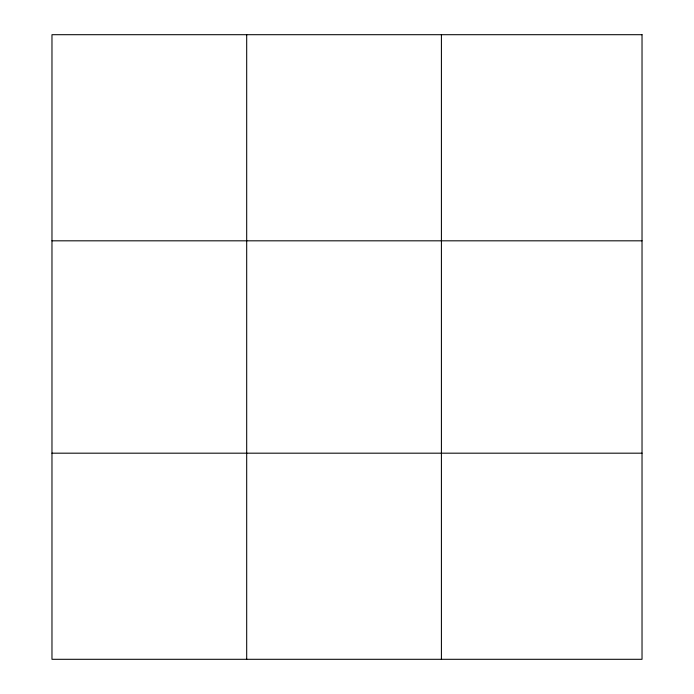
<?xml version="1.0" encoding="UTF-8"?>
<svg xmlns="http://www.w3.org/2000/svg" width="694" height="694" viewBox="0 0 694 694"><rect width="100%" height="100%" fill="white"/><g stroke="black" fill="none" stroke-linecap="round" stroke-linejoin="round"><path stroke-width="1.04" d="M246.691 34.7L246.691 659.3M441.41 34.7L441.41 659.3M51.972 240.818L642.028 240.818M51.972 453.182L642.028 453.182M642.028 34.7L642.028 659.3L51.972 659.3L51.972 34.7L642.028 34.7"/></g></svg>
